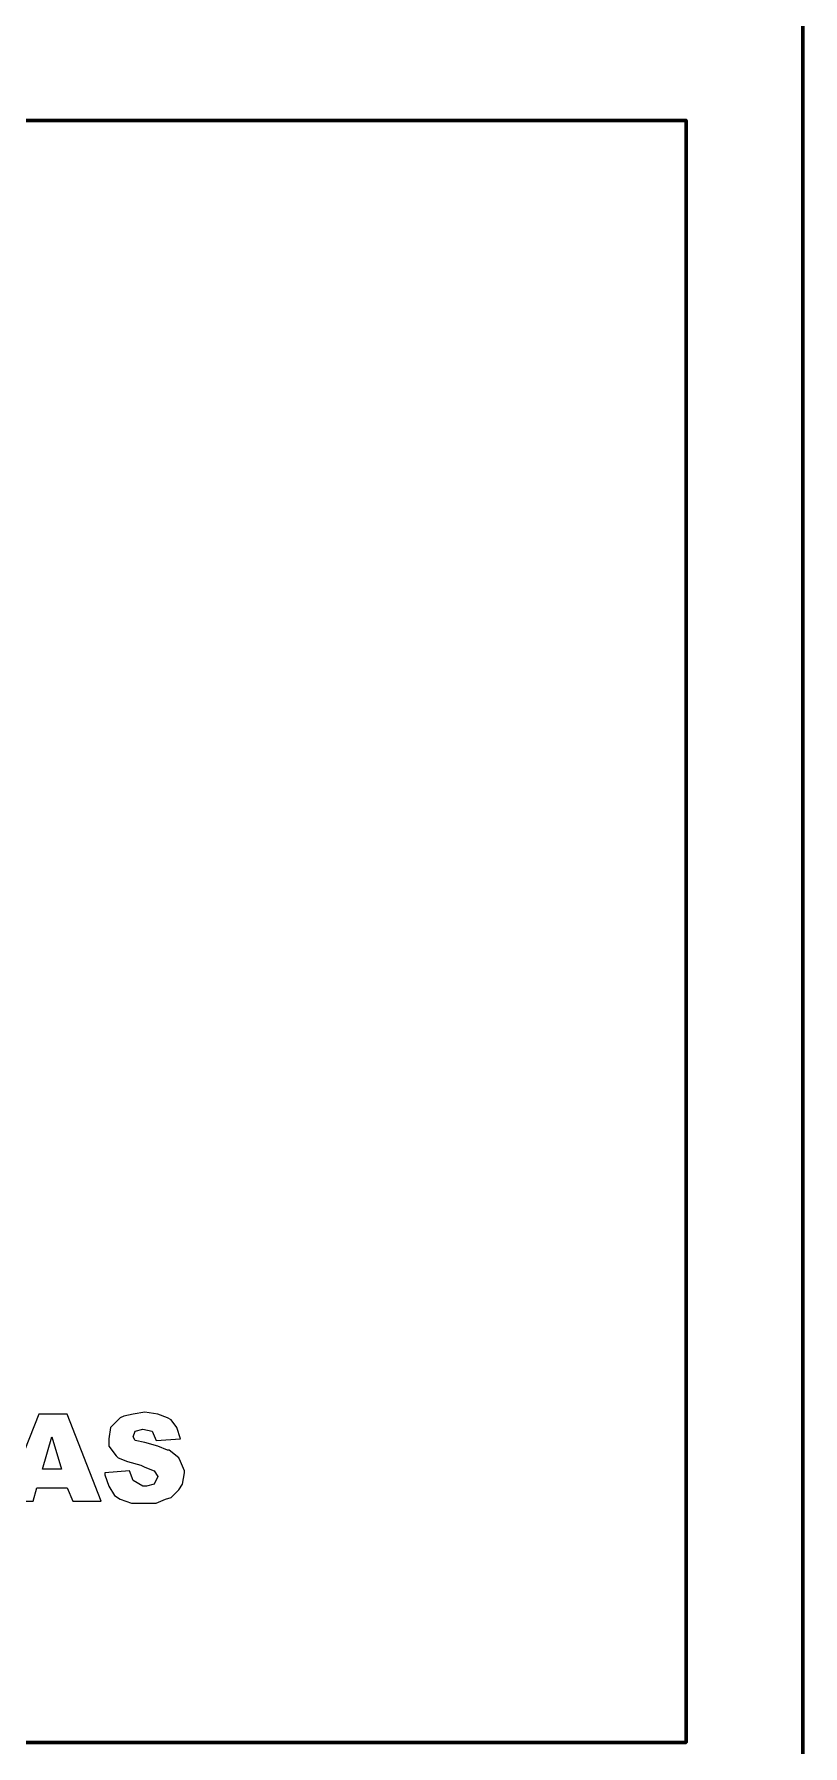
# Model space of a CAD drawing. Header units: inches. Extents: x 140 to 978, y -82 to 38.
# Drawn here: x 898.546 to 899.895, y -8.703 to -5.7 of the extents above; entities that cross this region are included whole.
import ezdxf

# ---------------------------------------------------------------- set-up
doc = ezdxf.new("R2010")
doc.units = ezdxf.units.IN
doc.header["$MEASUREMENT"] = 0
doc.layers.add('UNSAAC- ROTULO', color=7, linetype='Continuous', lineweight=60)
doc.layers.add('UNSAAC-TEXTOS', color=250, linetype='Continuous', lineweight=0)

msp = doc.modelspace()

# ---------------------------------------------------------------- linework, layer by layer
at = {"layer": 'UNSAAC- ROTULO'}
for points in [[(826.395, 30.1513), (899.895, 30.1513), (899.895, -20.8487), (826.395, -20.8487)], [(895.142, -5.851), (899.6903, -5.851), (899.6903, -8.6973), (895.142, -8.6973)]]:
    msp.add_lwpolyline(points, close=True, dxfattribs=at)
at = {"layer": 'UNSAAC-TEXTOS'}
for points in [[(898.6037, -8.1213), (898.5539, -8.1213), (898.4941, -8.2741), (898.5439, -8.2741), (898.5505, -8.2508), (898.6037, -8.2508), (898.6137, -8.2741), (898.6635, -8.2741)], [(898.7864, -8.1312), (898.7797, -8.1279), (898.7631, -8.1213), (898.7399, -8.1179), (898.7199, -8.1213), (898.7033, -8.1246), (898.6967, -8.1279), (898.6834, -8.1412), (898.6801, -8.1445), (898.6768, -8.1644), (898.6768, -8.1777), (898.6901, -8.1943), (898.6934, -8.1977), (898.71, -8.2043), (898.7332, -8.211), (898.7399, -8.2143), (898.7565, -8.2209), (898.7631, -8.2309), (898.7565, -8.2442), (898.7432, -8.2475), (898.7366, -8.2475), (898.7199, -8.2375), (898.7133, -8.2209), (898.6701, -8.2242), (898.6701, -8.2276), (898.6768, -8.2475), (898.6867, -8.2641), (898.6967, -8.2707), (898.7166, -8.2774), (898.7399, -8.2774), (898.7598, -8.2774), (898.7764, -8.2707), (898.7864, -8.2674), (898.7997, -8.2541), (898.8063, -8.2442), (898.8096, -8.2242), (898.8096, -8.2209), (898.803, -8.2043), (898.7997, -8.1977), (898.7831, -8.1844), (898.7797, -8.1844), (898.7631, -8.1777), (898.7399, -8.1711), (898.7233, -8.1678), (898.7199, -8.1611), (898.7233, -8.1512), (898.7366, -8.1478), (898.7532, -8.1512), (898.7598, -8.1678), (898.803, -8.1644), (898.7963, -8.1445)], [(898.5771, -8.1611), (898.5937, -8.2176), (898.5605, -8.2176)]]:
    msp.add_lwpolyline(points, close=True, dxfattribs=at)

doc.saveas('drawing.dxf')
